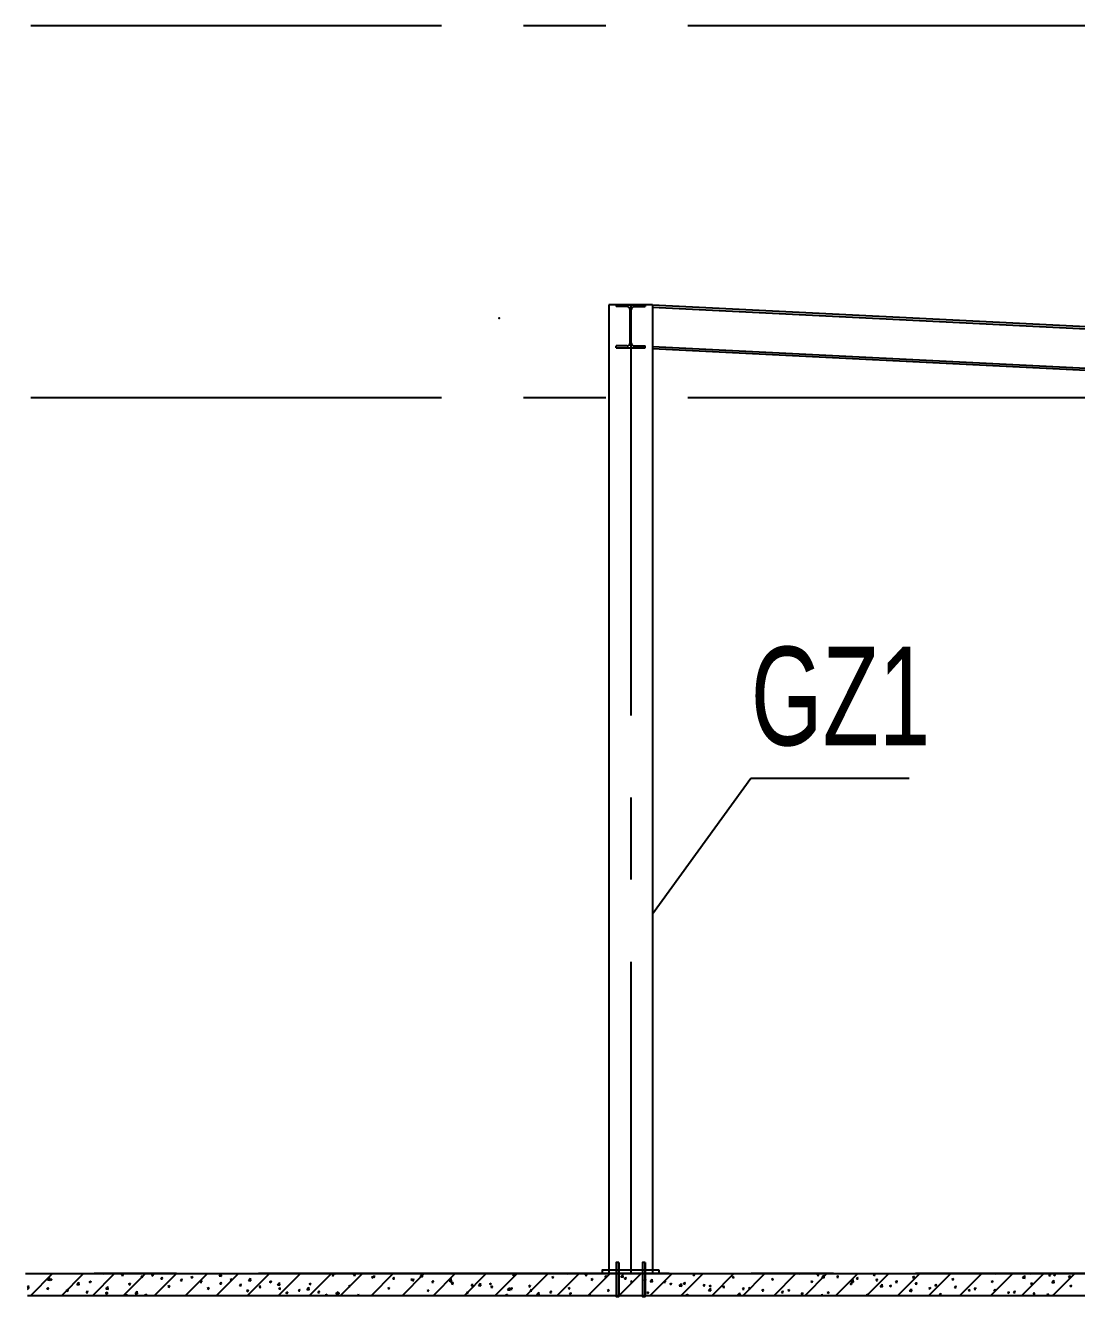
# Model space of a CAD drawing. Extents: x -803796 to -501762, y -1479216 to -846035.
# Drawn here: x -539950 to -535150, y -1292090 to -1286285 of the extents above; entities that cross this region are included whole.
import ezdxf

# ---------------------------------------------------------------- set-up
doc = ezdxf.new("R2010")
doc.units = 0
doc.header["$LTSCALE"] = 1500
doc.linetypes.add('CENTER', pattern=[2, 1.25, -0.25, 0.25, -0.25])
for name, color, linetype in [('AR-INT DECO', 140, 'CONTINUOUS'), ('AXIS', 253, 'CENTER'), ('HATCH', 254, 'CONTINUOUS'), ('STXT_XG_THIN', 2, 'CONTINUOUS'), ('TEXT', 7, 'CONTINUOUS')]:
    doc.layers.add(name, color=color, linetype=linetype)
doc.styles.add('TSSD_Label', font='tj03-romans1.shx', dxfattribs={"width": 0.7, "bigfont": 'hztxt.shx'})

# ---------------------------------------------------------------- blocks, each defined once
blk = doc.blocks.new('A$C0FE82C99')
at = {"layer": 'STXT_XG_THIN'}
for p, q in [((-308.9, 358.3), (-108.9, 358.3)), ((-308.9, 358.3), (-308.9, 346.3)), ((-108.9, 358.3), (-108.9, 346.3)), ((-232.9, 346.3), (-308.9, 346.3)), ((-212.9, 96.3), (-212.9, 326.3)), ((-204.9, 96.3), (-204.9, 326.3)), ((-184.9, 346.3), (-108.9, 346.3)), ((-308.9, 64.3), (-308.9, 76.3)), ((-232.9, 76.3), (-308.9, 76.3)), ((-308.9, 64.3), (-108.9, 64.3)), ((-184.9, 76.3), (-108.9, 76.3)), ((-108.9, 64.3), (-108.9, 76.3))]:
    blk.add_line(p, q, dxfattribs=at)
for centre, start, end in [((-232.9, 326.3), 0, 90), ((-184.9, 326.3), 90, 180), ((-232.9, 96.3), 270, 0), ((-184.9, 96.3), 180, 270)]:
    blk.add_arc(centre, 20, start, end, dxfattribs=at)
blk = doc.blocks.new('A$C4FFD1A59')
at = {"layer": 'AR-INT DECO'}
for p, q in [((-513, 1623), (-513, 69)), ((-393, 1623), (-393, 69)), ((687, 1623), (687, 69)), ((807, 1623), (807, 69))]:
    blk.add_line(p, q, dxfattribs=at)
for points in [[(-1153, 1281), (1447, 1281), (1447, 1121), (-1153, 1121)], [(-513, 1623), (-393, 1623), (-393, 69), (-513, 69)], [(687, 1623), (807, 1623), (807, 69), (687, 69)]]:
    blk.add_lwpolyline(points, close=True, dxfattribs=at)

msp = doc.modelspace()

# ---------------------------------------------------------------- linework, layer by layer
at = {"layer": 'AR-INT DECO'}
for p, q in [((-537286.3, -1287560.9), (-537286.3, -1291985)), ((-537086.3, -1287560.9), (-537286.3, -1287560.9)), ((-537086.3, -1287560.9), (-537086.3, -1291985)), ((-539950, -1291985), (-528010.7, -1291985)), ((-539940.9, -1292085), (-527993, -1292085))]:
    msp.add_line(p, q, dxfattribs=at)
at = {"layer": 'AXIS'}
for p, q in [((-539925.2, -1286285), (-527273.9, -1286285)), ((-537186.3, -1287560.9), (-537186.3, -1291985)), ((-539925.2, -1287985), (-527273.9, -1287985)), ((-528010.7, -1291985), (-539950, -1291985)), ((-539925.2, -1291985), (-527273.9, -1291985))]:
    msp.add_line(p, q, dxfattribs=at)
msp.add_point((-537786.4, -1287621.7), dxfattribs=at)
at = {"layer": 'HATCH'}
for p, q in [((-539925.7, -1292085), (-539825.7, -1291985)), ((-539849.3, -1292013.8), (-539839.6, -1292003.7)), ((-539838.6, -1292015.3), (-539839.9, -1292003.4)), ((-539838, -1292012.5), (-539829.3, -1292009.1)), ((-539832.1, -1292016.5), (-539829.6, -1292008.9)), ((-539784.3, -1292085), (-539684.3, -1291985)), ((-539642.9, -1292085), (-539542.9, -1291985)), ((-539600.3, -1291985), (-539600.3, -1291985)), ((-539600.3, -1291985), (-539592.8, -1291985.7)), ((-539593.2, -1291985.5), (-539593.3, -1291985)), ((-539549.1, -1291985), (-539547.1, -1291986.4)), ((-539547.5, -1291986.1), (-539547.1, -1291985)), ((-539510.7, -1291992.9), (-539504.6, -1291985.7)), ((-539510.7, -1291992.9), (-539503.2, -1291993.5)), ((-539503.5, -1291993.3), (-539505, -1291985.5)), ((-539501.5, -1292085), (-539401.5, -1291985)), ((-539421, -1292000.7), (-539415, -1291993.5)), ((-539421, -1292000.7), (-539413.5, -1292001.4)), ((-539413.9, -1292001.2), (-539415.3, -1291993.3)), ((-539373.7, -1291992.2), (-539365, -1291988.8)), ((-539373.7, -1291992.2), (-539367.5, -1291996.4)), ((-539367.8, -1291996.2), (-539365.3, -1291988.6)), ((-539360.1, -1292085), (-539260.1, -1291985)), ((-539331.3, -1292008.6), (-539325.3, -1292001.4)), ((-539331.3, -1292008.6), (-539323.9, -1292009.2)), ((-539324.2, -1292009), (-539325.6, -1292001.2)), ((-539241.7, -1292016.4), (-539235.7, -1292009.2)), ((-539234.5, -1292016.8), (-539236, -1292009)), ((-539218.6, -1292085), (-539118.6, -1291985)), ((-539194.1, -1292002.2), (-539185.3, -1291998.8)), ((-539194.1, -1292002.2), (-539187.9, -1292006.4)), ((-539188.2, -1292006.2), (-539185.7, -1291998.6)), ((-539077.2, -1292085), (-538977.2, -1291985)), ((-539065.5, -1291995.5), (-539055.7, -1291985.3)), ((-539065.5, -1291995.5), (-539054.4, -1291997.2)), ((-539054.7, -1291997), (-539056.1, -1291985.1)), ((-539014.4, -1292012.2), (-539005.7, -1292008.8)), ((-539008.6, -1292016.2), (-539006, -1292008.6)), ((-538935.8, -1292085), (-538835.8, -1291985)), ((-538932.1, -1292016.2), (-538922.3, -1292006)), ((-538921.3, -1292017.7), (-538922.7, -1292005.8)), ((-538794.4, -1292085), (-538694.4, -1291985)), ((-538725.1, -1291985), (-538723.5, -1291986.1)), ((-538723.9, -1291985.9), (-538723.6, -1291985)), ((-538653, -1292085), (-538553, -1291985)), ((-538550.1, -1291991.9), (-538541.4, -1291988.5)), ((-538550.1, -1291991.9), (-538543.9, -1291996.1)), ((-538544.2, -1291995.9), (-538541.7, -1291988.3)), ((-538541.8, -1291985.1), (-538541.7, -1291985)), ((-538541.8, -1291985.1), (-538534.3, -1291985.8)), ((-538534.6, -1291985.6), (-538534.7, -1291985)), ((-538511.5, -1292085), (-538411.5, -1291985)), ((-538452.1, -1291993), (-538446.1, -1291985.8)), ((-538452.1, -1291993), (-538444.6, -1291993.6)), ((-538445, -1291993.4), (-538446.4, -1291985.6)), ((-538370.5, -1292001.9), (-538361.7, -1291998.6)), ((-538370.5, -1292001.9), (-538364.3, -1292006.1)), ((-538370.1, -1292085), (-538270.1, -1291985)), ((-538364.6, -1292005.9), (-538362.1, -1291998.3)), ((-538362.4, -1292000.8), (-538356.4, -1291993.6)), ((-538362.4, -1292000.8), (-538355, -1292001.5)), ((-538355.3, -1292001.3), (-538356.8, -1291993.4)), ((-538272.8, -1292008.7), (-538266.8, -1292001.5)), ((-538272.8, -1292008.7), (-538265.3, -1292009.3)), ((-538265.7, -1292009.1), (-538267.1, -1292001.3)), ((-538228.7, -1292085), (-538128.7, -1291985)), ((-538190.8, -1292011.9), (-538182.1, -1292008.6)), ((-538185, -1292015.9), (-538182.4, -1292008.4)), ((-538183.1, -1292016.5), (-538177.1, -1292009.3)), ((-538176, -1292017), (-538177.4, -1292009.1)), ((-538148.2, -1291997.9), (-538138.5, -1291987.7)), ((-538148.2, -1291997.9), (-538137.1, -1291999.6)), ((-538137.4, -1291999.4), (-538138.8, -1291987.5)), ((-538087.3, -1292085), (-537987.3, -1291985)), ((-538014.8, -1292018.6), (-538005.1, -1292008.4)), ((-538004, -1292020.1), (-538005.4, -1292008.2)), ((-537945.8, -1292085), (-537845.8, -1291985)), ((-537901.1, -1291985), (-537900, -1291985.8)), ((-537900.3, -1291985.6), (-537900.1, -1291985)), ((-537804.4, -1292085), (-537704.4, -1291985)), ((-537726.5, -1291991.6), (-537717.8, -1291988.3)), ((-537726.5, -1291991.6), (-537720.3, -1291995.8)), ((-537720.6, -1291995.6), (-537718.1, -1291988.1)), ((-537663, -1292085), (-537563, -1291985)), ((-537546.9, -1292001.6), (-537538.1, -1291998.3)), ((-537546.9, -1292001.6), (-537540.7, -1292005.8)), ((-537541, -1292005.6), (-537538.5, -1291998.1)), ((-537521.6, -1292085), (-537421.6, -1291985)), ((-537483.2, -1291985.2), (-537483, -1291985)), ((-537483.2, -1291985.2), (-537475.7, -1291985.9)), ((-537476.1, -1291985.7), (-537476.2, -1291985)), ((-537393.6, -1291993.1), (-537387.5, -1291985.9)), ((-537393.6, -1291993.1), (-537386.1, -1291993.7)), ((-537386.4, -1291993.5), (-537387.9, -1291985.7)), ((-537380.2, -1292085), (-537280.2, -1291985)), ((-537367.2, -1292011.7), (-537358.5, -1292008.3)), ((-537361.4, -1292015.6), (-537358.8, -1292008.1)), ((-537303.9, -1292000.9), (-537297.9, -1291993.7)), ((-537303.9, -1292000.9), (-537296.4, -1292001.6)), ((-537296.8, -1292001.4), (-537298.2, -1291993.5)), ((-537238.7, -1292085), (-537138.7, -1291985)), ((-537231, -1292000.2), (-537221.2, -1291990.1)), ((-537231, -1292000.2), (-537219.8, -1292002)), ((-537220.2, -1292001.7), (-537221.6, -1291989.9)), ((-537214.2, -1292008.8), (-537208.2, -1292001.6)), ((-537214.2, -1292008.8), (-537206.8, -1292009.4)), ((-537207.1, -1292009.2), (-537208.6, -1292001.4)), ((-537124.6, -1292016.6), (-537118.6, -1292009.4)), ((-537117.5, -1292017.1), (-537118.9, -1292009.2)), ((-537097.3, -1292085), (-536997.3, -1291985)), ((-537077.1, -1291985), (-537076.4, -1291985.5)), ((-537076.7, -1291985.3), (-537076.6, -1291985)), ((-536955.9, -1292085), (-536855.9, -1291985)), ((-536902.9, -1291991.4), (-536894.2, -1291988)), ((-536902.9, -1291991.4), (-536896.7, -1291995.6)), ((-536897.1, -1291995.3), (-536894.5, -1291987.8)), ((-536814.5, -1292085), (-536714.5, -1291985)), ((-536723.3, -1292001.4), (-536714.5, -1291998)), ((-536723.3, -1292001.4), (-536717.1, -1292005.6)), ((-536717.4, -1292005.4), (-536714.9, -1291997.8)), ((-536673.1, -1292085), (-536573.1, -1291985)), ((-536543.7, -1292011.4), (-536534.9, -1292008)), ((-536537.8, -1292015.4), (-536535.2, -1292007.8)), ((-536531.6, -1292085), (-536431.6, -1291985)), ((-536424.7, -1291985.3), (-536424.4, -1291985)), ((-536424.7, -1291985.3), (-536417.2, -1291986)), ((-536417.5, -1291985.8), (-536417.7, -1291985)), ((-536390.2, -1292085), (-536290.2, -1291985)), ((-536335, -1291993.2), (-536329, -1291986)), ((-536335, -1291993.2), (-536327.5, -1291993.8)), ((-536327.9, -1291993.6), (-536329.3, -1291985.8)), ((-536313.7, -1292002.6), (-536304, -1291992.5)), ((-536313.7, -1292002.6), (-536302.6, -1292004.3)), ((-536302.9, -1292004.1), (-536304.3, -1291992.2)), ((-536253.2, -1291985), (-536252.8, -1291985.3)), ((-536253.1, -1291985.1), (-536253.1, -1291985)), ((-536248.8, -1292085), (-536148.8, -1291985)), ((-536245.4, -1292001), (-536239.3, -1291993.8)), ((-536245.4, -1292001), (-536237.9, -1292001.7)), ((-536238.2, -1292001.5), (-536239.7, -1291993.6)), ((-536155.7, -1292008.9), (-536149.7, -1292001.7)), ((-536155.7, -1292008.9), (-536148.2, -1292009.5)), ((-536148.6, -1292009.3), (-536150, -1292001.5)), ((-536107.4, -1292085), (-536007.4, -1291985)), ((-536079.3, -1291991.1), (-536070.6, -1291987.7)), ((-536079.3, -1291991.1), (-536073.1, -1291995.3)), ((-536073.5, -1291995.1), (-536070.9, -1291987.5)), ((-536066, -1292016.7), (-536060, -1292009.5)), ((-536058.9, -1292017.2), (-536060.3, -1292009.3)), ((-535965.9, -1292085), (-535865.9, -1291985)), ((-535899.7, -1292001.1), (-535891, -1291997.7)), ((-535899.7, -1292001.1), (-535893.5, -1292005.3)), ((-535893.8, -1292005.1), (-535891.3, -1291997.5)), ((-535824.5, -1292085), (-535724.5, -1291985)), ((-535720.1, -1292011.1), (-535711.3, -1292007.7)), ((-535714.2, -1292015.1), (-535711.6, -1292007.5)), ((-535683.1, -1292085), (-535583.1, -1291985)), ((-535541.7, -1292085), (-535441.7, -1291985)), ((-535525.3, -1291985), (-535518.7, -1291986)), ((-535519.1, -1291985.8), (-535519.2, -1291985)), ((-535400.3, -1292085), (-535300.3, -1291985)), ((-535396.4, -1292005), (-535386.7, -1291994.8)), ((-535396.4, -1292005), (-535385.3, -1292006.7)), ((-535385.7, -1292006.5), (-535387, -1291994.6)), ((-535366.1, -1291985.4), (-535365.8, -1291985)), ((-535366.1, -1291985.4), (-535358.7, -1291986.1)), ((-535359, -1291985.9), (-535359.2, -1291985)), ((-535276.5, -1291993.3), (-535270.4, -1291986.1)), ((-535276.5, -1291993.3), (-535269, -1291993.9)), ((-535269.3, -1291993.7), (-535270.8, -1291985.9)), ((-535258.8, -1292085), (-535158.8, -1291985)), ((-535255.8, -1291990.8), (-535247, -1291987.5)), ((-535255.8, -1291990.8), (-535249.5, -1291995)), ((-535249.9, -1291994.8), (-535247.3, -1291987.2)), ((-535186.8, -1292001.1), (-535180.8, -1291994)), ((-535186.8, -1292001.1), (-535179.3, -1292001.8)), ((-535179.7, -1292001.6), (-535181.1, -1291993.7)), ((-539940.9, -1292046.8), (-539935.6, -1292040.5)), ((-539940.9, -1292047.7), (-539934.1, -1292048.3)), ((-539940.9, -1292051.9), (-539934.3, -1292049.4)), ((-539940.9, -1292054.3), (-539936.8, -1292057)), ((-539937.2, -1292056.8), (-539934.6, -1292049.2)), ((-539934.5, -1292048.1), (-539935.9, -1292040.3)), ((-539851.9, -1292055.5), (-539845.9, -1292048.3)), ((-539851.9, -1292055.5), (-539844.5, -1292056.2)), ((-539849.3, -1292013.8), (-539838.2, -1292015.5)), ((-539844.8, -1292056), (-539846.2, -1292048.1)), ((-539838, -1292012.5), (-539831.8, -1292016.7)), ((-539763.4, -1292062.8), (-539754.7, -1292059.4)), ((-539763.4, -1292062.8), (-539757.2, -1292067)), ((-539762.3, -1292063.4), (-539756.3, -1292056.2)), ((-539762.3, -1292063.4), (-539754.8, -1292064)), ((-539757.5, -1292066.8), (-539755, -1292059.2)), ((-539755.1, -1292063.8), (-539756.6, -1292056)), ((-539715.9, -1292034.5), (-539706.2, -1292024.4)), ((-539715.9, -1292034.5), (-539704.8, -1292036.2)), ((-539705.2, -1292036), (-539706.5, -1292024.1)), ((-539672.6, -1292071.2), (-539666.6, -1292064)), ((-539665.5, -1292071.7), (-539666.9, -1292063.8)), ((-539658.4, -1292022.5), (-539649.6, -1292019.1)), ((-539658.4, -1292022.5), (-539652.2, -1292026.7)), ((-539652.5, -1292026.5), (-539650, -1292018.9)), ((-539582.5, -1292055.2), (-539572.8, -1292045)), ((-539582.5, -1292055.2), (-539571.4, -1292056.9)), ((-539571.8, -1292056.7), (-539573.1, -1292044.8)), ((-539478.7, -1292032.5), (-539470, -1292029.1)), ((-539478.7, -1292032.5), (-539472.5, -1292036.7)), ((-539472.9, -1292036.5), (-539470.3, -1292028.9)), ((-539449.1, -1292075.9), (-539439.4, -1292065.7)), ((-539438.4, -1292077.4), (-539439.7, -1292065.5)), ((-539299.1, -1292042.5), (-539290.3, -1292039.1)), ((-539299.1, -1292042.5), (-539292.9, -1292046.7)), ((-539293.2, -1292046.5), (-539290.7, -1292038.9)), ((-539241.7, -1292016.4), (-539234.2, -1292017.1)), ((-539152, -1292024.3), (-539146, -1292017.1)), ((-539152, -1292024.3), (-539144.5, -1292024.9)), ((-539144.9, -1292024.7), (-539146.3, -1292016.9)), ((-539119.5, -1292052.5), (-539110.7, -1292049.2)), ((-539119.5, -1292052.5), (-539113.2, -1292056.7)), ((-539113.6, -1292056.5), (-539111, -1292048.9)), ((-539062.4, -1292032.1), (-539056.3, -1292024.9)), ((-539062.4, -1292032.1), (-539054.9, -1292032.7)), ((-539055.2, -1292032.5), (-539056.7, -1292024.7)), ((-539014.4, -1292012.2), (-539008.2, -1292016.4)), ((-538972.7, -1292039.9), (-538966.7, -1292032.8)), ((-538972.7, -1292039.9), (-538965.2, -1292040.6)), ((-538965.6, -1292040.4), (-538967, -1292032.5)), ((-538939.8, -1292062.5), (-538931.1, -1292059.2)), ((-538939.8, -1292062.5), (-538933.6, -1292066.7)), ((-538933.9, -1292066.5), (-538931.4, -1292059)), ((-538932.1, -1292016.2), (-538921, -1292017.9)), ((-538883, -1292047.8), (-538877, -1292040.6)), ((-538883, -1292047.8), (-538875.6, -1292048.4)), ((-538875.9, -1292048.2), (-538877.4, -1292040.4)), ((-538834.8, -1292022.2), (-538826, -1292018.8)), ((-538834.8, -1292022.2), (-538828.6, -1292026.4)), ((-538828.9, -1292026.2), (-538826.4, -1292018.6)), ((-538798.7, -1292036.9), (-538788.9, -1292026.7)), ((-538798.7, -1292036.9), (-538787.6, -1292038.6)), ((-538793.4, -1292055.6), (-538787.4, -1292048.4)), ((-538793.4, -1292055.6), (-538785.9, -1292056.3)), ((-538787.9, -1292038.4), (-538789.3, -1292026.5)), ((-538786.3, -1292056.1), (-538787.7, -1292048.2)), ((-538703.7, -1292063.5), (-538697.7, -1292056.3)), ((-538703.7, -1292063.5), (-538696.3, -1292064.1)), ((-538696.6, -1292063.9), (-538698, -1292056.1)), ((-538665.3, -1292057.6), (-538655.5, -1292047.4)), ((-538665.3, -1292057.6), (-538654.2, -1292059.3)), ((-538654.5, -1292059.1), (-538655.9, -1292047.2)), ((-538655.1, -1292032.2), (-538646.4, -1292028.9)), ((-538655.1, -1292032.2), (-538648.9, -1292036.4)), ((-538649.3, -1292036.2), (-538646.7, -1292028.6)), ((-538614.1, -1292071.3), (-538608, -1292064.1)), ((-538606.9, -1292071.8), (-538608.4, -1292063.9)), ((-538475.5, -1292042.2), (-538466.8, -1292038.9)), ((-538475.5, -1292042.2), (-538469.3, -1292046.4)), ((-538469.6, -1292046.2), (-538467.1, -1292038.7)), ((-538295.9, -1292052.2), (-538287.1, -1292048.9)), ((-538295.9, -1292052.2), (-538289.6, -1292056.4)), ((-538290, -1292056.2), (-538287.5, -1292048.7)), ((-538190.8, -1292011.9), (-538184.6, -1292016.1)), ((-538183.1, -1292016.5), (-538175.7, -1292017.2)), ((-538116.2, -1292062.3), (-538107.5, -1292058.9)), ((-538116.2, -1292062.3), (-538110, -1292066.4)), ((-538110.3, -1292066.2), (-538107.8, -1292058.7)), ((-538093.5, -1292024.4), (-538087.4, -1292017.2)), ((-538093.5, -1292024.4), (-538086, -1292025)), ((-538086.3, -1292024.8), (-538087.8, -1292017)), ((-538014.8, -1292018.6), (-538003.7, -1292020.3)), ((-538011.2, -1292021.9), (-538002.4, -1292018.6)), ((-538011.2, -1292021.9), (-538005, -1292026.1)), ((-538005.3, -1292025.9), (-538002.8, -1292018.4)), ((-538003.8, -1292032.2), (-537997.8, -1292025)), ((-538003.8, -1292032.2), (-537996.3, -1292032.9)), ((-537996.7, -1292032.6), (-537998.1, -1292024.8)), ((-537914.2, -1292040), (-537908.1, -1292032.9)), ((-537914.2, -1292040), (-537906.7, -1292040.7)), ((-537907, -1292040.5), (-537908.5, -1292032.6)), ((-537881.4, -1292039.2), (-537871.7, -1292029.1)), ((-537881.4, -1292039.2), (-537870.3, -1292041)), ((-537870.6, -1292040.7), (-537872, -1292028.9)), ((-537831.6, -1292031.9), (-537822.8, -1292028.6)), ((-537831.6, -1292031.9), (-537825.3, -1292036.1)), ((-537825.7, -1292035.9), (-537823.1, -1292028.4)), ((-537824.5, -1292047.9), (-537818.5, -1292040.7)), ((-537824.5, -1292047.9), (-537817, -1292048.5)), ((-537817.4, -1292048.3), (-537818.8, -1292040.5)), ((-537748, -1292059.9), (-537738.3, -1292049.8)), ((-537748, -1292059.9), (-537736.9, -1292061.7)), ((-537737.2, -1292061.4), (-537738.6, -1292049.6)), ((-537734.8, -1292055.7), (-537728.8, -1292048.5)), ((-537734.8, -1292055.7), (-537727.4, -1292056.4)), ((-537727.7, -1292056.2), (-537729.2, -1292048.3)), ((-537651.9, -1292042), (-537643.2, -1292038.6)), ((-537651.9, -1292042), (-537645.7, -1292046.2)), ((-537646, -1292045.9), (-537643.5, -1292038.4)), ((-537645.2, -1292063.6), (-537639.2, -1292056.4)), ((-537645.2, -1292063.6), (-537637.7, -1292064.2)), ((-537638.1, -1292064), (-537639.5, -1292056.2)), ((-537555.5, -1292071.4), (-537549.5, -1292064.2)), ((-537548.4, -1292071.9), (-537549.8, -1292064)), ((-537472.3, -1292052), (-537463.5, -1292048.6)), ((-537472.3, -1292052), (-537466.1, -1292056.2)), ((-537466.4, -1292056), (-537463.9, -1292048.4)), ((-537367.2, -1292011.7), (-537361, -1292015.8)), ((-537292.6, -1292062), (-537283.9, -1292058.6)), ((-537292.6, -1292062), (-537286.4, -1292066.2)), ((-537286.8, -1292066), (-537284.2, -1292058.4)), ((-537187.6, -1292021.7), (-537178.9, -1292018.3)), ((-537187.6, -1292021.7), (-537181.4, -1292025.9)), ((-537181.7, -1292025.6), (-537179.2, -1292018.1)), ((-537124.6, -1292016.6), (-537117.1, -1292017.3)), ((-537097.6, -1292020.9), (-537087.8, -1292010.8)), ((-537097.6, -1292020.9), (-537086.4, -1292022.7)), ((-537086.8, -1292022.4), (-537088.2, -1292010.6)), ((-537034.9, -1292024.5), (-537028.9, -1292017.3)), ((-537034.9, -1292024.5), (-537027.5, -1292025.1)), ((-537027.8, -1292024.9), (-537029.2, -1292017.1)), ((-537008, -1292031.7), (-536999.2, -1292028.3)), ((-537008, -1292031.7), (-537001.7, -1292035.9)), ((-537002.1, -1292035.7), (-536999.5, -1292028.1)), ((-536964.1, -1292041.6), (-536954.4, -1292031.5)), ((-536964.1, -1292041.6), (-536953, -1292043.3)), ((-536953.4, -1292043.1), (-536954.8, -1292031.2)), ((-536945.3, -1292032.3), (-536939.2, -1292025.1)), ((-536945.3, -1292032.3), (-536937.8, -1292033)), ((-536938.1, -1292032.7), (-536939.6, -1292024.9)), ((-536855.6, -1292040.1), (-536849.6, -1292033)), ((-536855.6, -1292040.1), (-536848.1, -1292040.8)), ((-536848.5, -1292040.6), (-536849.9, -1292032.8)), ((-536830.7, -1292062.3), (-536821, -1292052.2)), ((-536830.7, -1292062.3), (-536819.6, -1292064)), ((-536828.3, -1292041.7), (-536819.6, -1292038.3)), ((-536828.3, -1292041.7), (-536822.1, -1292045.9)), ((-536822.4, -1292045.7), (-536819.9, -1292038.1)), ((-536820, -1292063.8), (-536821.3, -1292051.9)), ((-536766, -1292048), (-536759.9, -1292040.8)), ((-536766, -1292048), (-536758.5, -1292048.6)), ((-536758.8, -1292048.4), (-536760.3, -1292040.6)), ((-536676.3, -1292055.8), (-536670.3, -1292048.7)), ((-536676.3, -1292055.8), (-536668.8, -1292056.5)), ((-536669.2, -1292056.3), (-536670.6, -1292048.4)), ((-536648.7, -1292051.7), (-536639.9, -1292048.3)), ((-536648.7, -1292051.7), (-536642.5, -1292055.9)), ((-536642.8, -1292055.7), (-536640.3, -1292048.1)), ((-536586.6, -1292063.7), (-536580.6, -1292056.5)), ((-536586.6, -1292063.7), (-536579.2, -1292064.3)), ((-536579.5, -1292064.1), (-536581, -1292056.3)), ((-536543.7, -1292011.4), (-536537.4, -1292015.6)), ((-536497, -1292071.5), (-536491, -1292064.3)), ((-536489.8, -1292072), (-536491.3, -1292064.1)), ((-536469, -1292061.7), (-536460.3, -1292058.3)), ((-536469, -1292061.7), (-536462.8, -1292065.9)), ((-536463.2, -1292065.7), (-536460.6, -1292058.1)), ((-536364, -1292021.4), (-536355.3, -1292018)), ((-536364, -1292021.4), (-536357.8, -1292025.6)), ((-536358.1, -1292025.4), (-536355.6, -1292017.8)), ((-536184.4, -1292031.4), (-536175.6, -1292028)), ((-536184.4, -1292031.4), (-536178.2, -1292035.6)), ((-536180.3, -1292023.3), (-536170.6, -1292013.2)), ((-536180.3, -1292023.3), (-536169.2, -1292025)), ((-536178.5, -1292035.4), (-536176, -1292027.8)), ((-536169.5, -1292024.8), (-536170.9, -1292012.9)), ((-536066, -1292016.7), (-536058.6, -1292017.4)), ((-536046.9, -1292044), (-536037.1, -1292033.8)), ((-536046.9, -1292044), (-536035.8, -1292045.7)), ((-536036.1, -1292045.5), (-536037.5, -1292033.6)), ((-536004.7, -1292041.4), (-535996, -1292038.1)), ((-536004.7, -1292041.4), (-535998.5, -1292045.6)), ((-535998.8, -1292045.4), (-535996.3, -1292037.8)), ((-535976.4, -1292024.6), (-535970.4, -1292017.4)), ((-535976.4, -1292024.6), (-535968.9, -1292025.2)), ((-535969.2, -1292025), (-535970.7, -1292017.2)), ((-535913.5, -1292064.7), (-535903.7, -1292054.5)), ((-535913.5, -1292064.7), (-535902.4, -1292066.4)), ((-535902.7, -1292066.2), (-535904.1, -1292054.3)), ((-535886.7, -1292032.4), (-535880.7, -1292025.2)), ((-535886.7, -1292032.4), (-535879.3, -1292033.1)), ((-535879.6, -1292032.9), (-535881, -1292025)), ((-535825.1, -1292051.4), (-535816.3, -1292048.1)), ((-535825.1, -1292051.4), (-535818.9, -1292055.6)), ((-535819.2, -1292055.4), (-535816.7, -1292047.9)), ((-535797.1, -1292040.3), (-535791, -1292033.1)), ((-535797.1, -1292040.3), (-535789.6, -1292040.9)), ((-535789.9, -1292040.7), (-535791.4, -1292032.9)), ((-535720.1, -1292011.1), (-535713.8, -1292015.3)), ((-535707.4, -1292048.1), (-535701.4, -1292040.9)), ((-535707.4, -1292048.1), (-535699.9, -1292048.7)), ((-535700.3, -1292048.5), (-535701.7, -1292040.7)), ((-535645.4, -1292061.4), (-535636.7, -1292058.1)), ((-535645.4, -1292061.4), (-535639.2, -1292065.6)), ((-535639.6, -1292065.4), (-535637, -1292057.9)), ((-535617.8, -1292055.9), (-535611.7, -1292048.8)), ((-535617.8, -1292055.9), (-535610.3, -1292056.6)), ((-535610.6, -1292056.4), (-535612.1, -1292048.5)), ((-535540.4, -1292021.1), (-535531.7, -1292017.8)), ((-535540.4, -1292021.1), (-535534.2, -1292025.3)), ((-535534.5, -1292025.1), (-535532, -1292017.5)), ((-535528.1, -1292063.8), (-535522.1, -1292056.6)), ((-535528.1, -1292063.8), (-535520.6, -1292064.4)), ((-535521, -1292064.2), (-535522.4, -1292056.4)), ((-535438.4, -1292071.6), (-535432.4, -1292064.4)), ((-535431.3, -1292072.1), (-535432.7, -1292064.2)), ((-535360.8, -1292031.1), (-535352, -1292027.8)), ((-535360.8, -1292031.1), (-535354.6, -1292035.3)), ((-535354.9, -1292035.1), (-535352.4, -1292027.6)), ((-535263, -1292025.7), (-535253.3, -1292015.5)), ((-535263, -1292025.7), (-535251.9, -1292027.4)), ((-535252.2, -1292027.2), (-535253.6, -1292015.3)), ((-535181.1, -1292041.1), (-535172.4, -1292037.8)), ((-535181.1, -1292041.1), (-535174.9, -1292045.3)), ((-535175.3, -1292045.1), (-535172.7, -1292037.6)), ((-539672.6, -1292071.2), (-539665.2, -1292071.9)), ((-539583.8, -1292072.8), (-539575, -1292069.4)), ((-539583.8, -1292072.8), (-539577.6, -1292077)), ((-539583, -1292079.1), (-539576.9, -1292071.9)), ((-539583, -1292079.1), (-539575.5, -1292079.7)), ((-539577.9, -1292076.8), (-539575.4, -1292069.2)), ((-539575.8, -1292079.5), (-539577.3, -1292071.7)), ((-539491.7, -1292085), (-539487.3, -1292079.7)), ((-539486.6, -1292085), (-539487.6, -1292079.5)), ((-539449.1, -1292075.9), (-539438, -1292077.6)), ((-539404.1, -1292082.8), (-539395.4, -1292079.5)), ((-539404.1, -1292082.8), (-539400.9, -1292085)), ((-539397.6, -1292085), (-539395.7, -1292079.2)), ((-538760.2, -1292072.5), (-538751.4, -1292069.2)), ((-538760.2, -1292072.5), (-538754, -1292076.7)), ((-538754.3, -1292076.5), (-538751.8, -1292069)), ((-538614.1, -1292071.3), (-538606.6, -1292072)), ((-538580.5, -1292082.5), (-538571.8, -1292079.2)), ((-538580.5, -1292082.5), (-538576.9, -1292085)), ((-538574.1, -1292085), (-538572.1, -1292079)), ((-538531.9, -1292078.3), (-538522.1, -1292068.1)), ((-538531.9, -1292078.3), (-538520.7, -1292080)), ((-538524.4, -1292079.2), (-538518.4, -1292072)), ((-538524.4, -1292079.2), (-538516.9, -1292079.8)), ((-538521.1, -1292079.7), (-538522.5, -1292067.9)), ((-538517.3, -1292079.6), (-538518.7, -1292071.8)), ((-538433.1, -1292085), (-538428.7, -1292079.8)), ((-538428.1, -1292085), (-538429.1, -1292079.6)), ((-537936.6, -1292072.3), (-537927.8, -1292068.9)), ((-537936.6, -1292072.3), (-537930.4, -1292076.5)), ((-537930.7, -1292076.2), (-537928.2, -1292068.7)), ((-537756.9, -1292082.3), (-537748.2, -1292078.9)), ((-537756.9, -1292082.3), (-537752.9, -1292085)), ((-537750.6, -1292085), (-537748.5, -1292078.7)), ((-537614.6, -1292080.6), (-537604.9, -1292070.5)), ((-537614.6, -1292080.6), (-537603.5, -1292082.4)), ((-537603.8, -1292082.1), (-537605.2, -1292070.3)), ((-537555.5, -1292071.4), (-537548.1, -1292072.1)), ((-537465.9, -1292079.3), (-537459.8, -1292072.1)), ((-537465.9, -1292079.3), (-537458.4, -1292079.9)), ((-537458.7, -1292079.7), (-537460.2, -1292071.9)), ((-537374.5, -1292085), (-537370.2, -1292079.9)), ((-537369.5, -1292085), (-537370.5, -1292079.7)), ((-537113, -1292072), (-537104.2, -1292068.6)), ((-537113, -1292072), (-537106.8, -1292076.2)), ((-537107.1, -1292076), (-537104.6, -1292068.4)), ((-536933.4, -1292082), (-536924.6, -1292078.6)), ((-536933.4, -1292082), (-536928.9, -1292085)), ((-536927.1, -1292085), (-536924.9, -1292078.4)), ((-536697.3, -1292083), (-536687.6, -1292072.9)), ((-536697.3, -1292083), (-536686.2, -1292084.7)), ((-536686.6, -1292084.5), (-536687.9, -1292072.6)), ((-536497, -1292071.5), (-536489.5, -1292072.2)), ((-536407.3, -1292079.4), (-536401.3, -1292072.2)), ((-536407.3, -1292079.4), (-536399.9, -1292080)), ((-536400.2, -1292079.8), (-536401.6, -1292072)), ((-536315.8, -1292085), (-536311.6, -1292080)), ((-536311, -1292085), (-536312, -1292079.8)), ((-536289.4, -1292071.7), (-536280.6, -1292068.4)), ((-536289.4, -1292071.7), (-536283.2, -1292075.9)), ((-536283.5, -1292075.7), (-536281, -1292068.1)), ((-536109.8, -1292081.7), (-536101, -1292078.4)), ((-536109.8, -1292081.7), (-536104.9, -1292085)), ((-536103.6, -1292085), (-536101.3, -1292078.2)), ((-535779.7, -1292085), (-535770.3, -1292075.2)), ((-535769.5, -1292085), (-535770.7, -1292075)), ((-535465.8, -1292071.4), (-535457.1, -1292068.1)), ((-535465.8, -1292071.4), (-535459.6, -1292075.6)), ((-535459.9, -1292075.4), (-535457.4, -1292067.9)), ((-535438.4, -1292071.6), (-535431, -1292072.3)), ((-535348.8, -1292079.5), (-535342.8, -1292072.3)), ((-535348.8, -1292079.5), (-535341.3, -1292080.1)), ((-535341.6, -1292079.9), (-535343.1, -1292072.1)), ((-535286.2, -1292081.5), (-535277.4, -1292078.1)), ((-535286.2, -1292081.5), (-535280.9, -1292085)), ((-535280.1, -1292085), (-535277.8, -1292077.9)), ((-535257.2, -1292085), (-535253.1, -1292080.1)), ((-535252.5, -1292085), (-535253.4, -1292079.9))]:
    msp.add_line(p, q, dxfattribs=at)
at = {"layer": 'STXT_XG_THIN'}
for p, q in [((-537086.3, -1287560.9), (-530534.3, -1287888.5)), ((-537086.3, -1287571), (-530534.3, -1287898.6)), ((-537086.3, -1287751.2), (-530534.3, -1288078.8)), ((-537086.3, -1287761.2), (-530534.3, -1288088.8))]:
    msp.add_line(p, q, dxfattribs=at)
at = {"layer": 'TEXT'}
for p, q in [((-537086.3, -1290341.8), (-536637.6, -1289722.7)), ((-536637.6, -1289722.7), (-535914.6, -1289722.7))]:
    msp.add_line(p, q, dxfattribs=at)

# ---------------------------------------------------------------- block references
at = {"layer": 'AR-INT DECO'}
for name, p, xscale, yscale, zscale in [('A$C0FE82C99', (-537047.1, -1287799.8), 0.6666666666666666, 0.6666666666666666, 0.6666666666666666), ('A$C4FFD1A59', (-537171.7, -1292097.1), -0.1, 0.1, 0.1)]:
    msp.add_blockref(name, p, dxfattribs=dict(at, xscale=xscale, yscale=yscale, zscale=zscale))

# ---------------------------------------------------------------- texts
at = {"layer": 'TEXT', "style": 'TSSD_Label', "width": 0.7}
msp.add_text('GZ1', height=450, dxfattribs=at).set_placement((-536637.6, -1289572.7))

doc.saveas('drawing.dxf')
